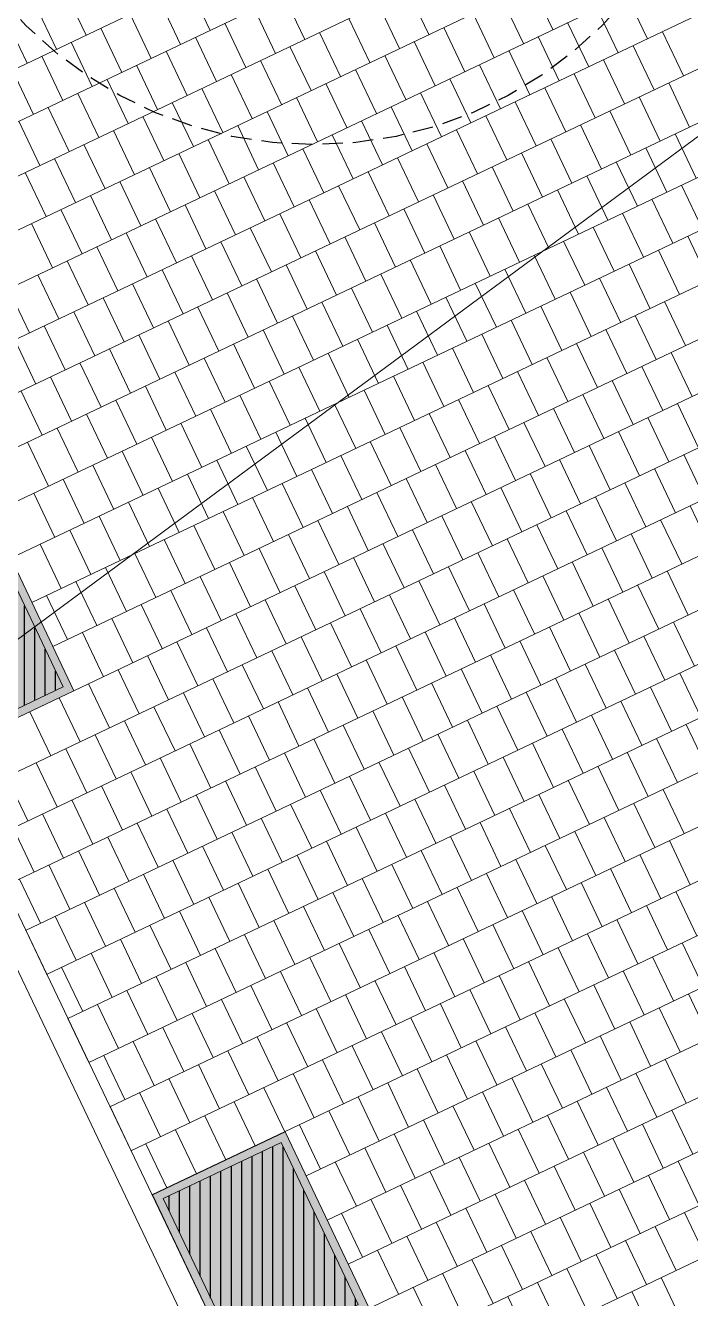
# Model space of a CAD drawing. Header units: metres. Extents: x 678805 to 1359287, y 2747329 to 5497370.
# Drawn here: x 679648.83 to 679656.99, y 2748560.27 to 2748575.89 of the extents above; entities that cross this region are included whole.
import ezdxf
from ezdxf.enums import TextEntityAlignment as Align

# ---------------------------------------------------------------- set-up
doc = ezdxf.new("R2010")
doc.units = ezdxf.units.M
doc.linetypes.add('XREF_MON_SFT_TREES$0$HIDDEN', pattern=[0.375, 0.25, -0.125])
for name, color, linetype in [('00_XREF_MON_HSC_PAVEMENT', 7, 'Continuous'), ('00_XREF_TWQ_SFT_TREES', 7, 'Continuous'), ('XREF_MON_HSC_PAVEMENT$0$03-TR-Tree Pit_Green', 74, 'Continuous'), ('XREF_MON_SFT_TREES$0$SL_TREE_CANOPY', 251, 'XREF_MON_SFT_TREES$0$HIDDEN'), ('XREF_MON_SFT_TREES$0$SL_TREE_TRUNK', 251, 'Continuous')]:
    doc.layers.add(name, color=color, linetype=linetype)
for name, color, linetype, true_color in [('02-L-Waterfeatures 01', 7, 'Continuous', 0x4da6ff), ('XREF_MON_HSC_PAVEMENT$0$03-TR-Tree Pit_White', 7, 'Continuous', 0xfcfcfc), ('XREF_MON_SFT_TREES$0$SL_TREE_ZIZIPHUS_SPINA', 7, 'Continuous', 0xc6d408)]:
    doc.layers.add(name, color=color, linetype=linetype, true_color=true_color)
for name, color, linetype, lineweight in [('XREF_MON_GENERAL_LAYOUT$0$02-L-Level Curves 0.25-0.75m', 33, 'Continuous', 5), ('XREF_MON_GENERAL_LAYOUT$0$02-L-Material Change', 251, 'Continuous', 5), ('XREF_MON_GENERAL_LAYOUT$0$04-BK-Tree Pit', 6, 'Continuous', 5), ('XREF_MON_HSC_PAVEMENT$0$04-BK-Tree Pit', 6, 'Continuous', 5)]:
    doc.layers.add(name, color=color, linetype=linetype, lineweight=lineweight)
doc.layers.add('XREF_MON_HSC_PAVEMENT$0$02-L-Joints-Paviment_07_Precast Concrete Blocks 60X40', color=7, linetype='Continuous', lineweight=5, true_color=0x999999)
doc.layers.add('XREF_MON_HSC_PAVEMENT$0$03-TR-Pavement_07_Precast Concrete Blocks 60X40', color=7, linetype='Continuous', lineweight=5, true_color=0x999999)
doc.layers.get('XREF_MON_SFT_TREES$0$SL_TREE_ZIZIPHUS_SPINA').off()
doc.styles.add('XREF_MON_GENERAL_LAYOUT$0$Standard', font='arial.ttf')

# ---------------------------------------------------------------- blocks, each defined once
blk = doc.blocks.new('XREF_MON_SFT_TREES$0$Ziziphus_spina_christi')
h = blk.add_hatch()
h.set_pattern_fill('ANSI31', color=256, scale=0.1)
edge = h.paths.add_edge_path()
edge.add_arc((0, 0), 5, 0, 360)
at = {"layer": 'XREF_MON_SFT_TREES$0$SL_TREE_TRUNK'}
h = blk.add_hatch(color=256, dxfattribs=at)
h.dxf.hatch_style = 1
edge = h.paths.add_edge_path()
edge.add_arc((0, 0), 0.25, 0, 360)
at = {"layer": 'XREF_MON_SFT_TREES$0$SL_TREE_CANOPY', "linetype": 'XREF_MON_SFT_TREES$0$HIDDEN'}
blk.add_circle((0, 0), 5, dxfattribs=at)
at = {"layer": 'XREF_MON_SFT_TREES$0$SL_TREE_TRUNK'}
blk.add_circle((0, 0), 0.25, dxfattribs=at)
blk = doc.blocks.new('XREF_MON_SFT_TREES')
at = {"layer": 'XREF_MON_SFT_TREES$0$SL_TREE_ZIZIPHUS_SPINA', "rotation": 25.44812939262281}
blk.add_blockref('XREF_MON_SFT_TREES$0$Ziziphus_spina_christi', (679652.375, 2748579.426), dxfattribs=at)
blk = doc.blocks.new('XREF_MON_HSC_PAVEMENT$0$ALCORQUE RECTANGULAR')
at = {"layer": 'XREF_MON_HSC_PAVEMENT$0$03-TR-Tree Pit_Green', "ltscale": 0.3}
h = blk.add_hatch(dxfattribs=at)
h.set_pattern_fill('ANSI31', color=256, scale=0.04, angle=-45)
h.set_pattern_definition([(360, (-2068898.16958, 3428624.0145), (3e-17, 0.127), [])])
h.paths.add_polyline_path([(679903.391, 2748647.421), (679902.702, 2748648.869), (679904.689, 2748649.814), (679905.377, 2748648.367)])
at = {"layer": 'XREF_MON_HSC_PAVEMENT$0$03-TR-Tree Pit_White'}
h = blk.add_hatch(color=256, dxfattribs=at)
h.dxf.hatch_style = 1
h.paths.add_polyline_path([(679903.344, 2748647.288), (679902.569, 2748648.916), (679904.736, 2748649.947), (679905.511, 2748648.319)])
blk = doc.blocks.new('XREF_MON_HSC_PAVEMENT')
at = {"layer": 'XREF_MON_HSC_PAVEMENT$0$02-L-Joints-Paviment_07_Precast Concrete Blocks 60X40'}
for points in [[(679651.099, 2748575.829), (679650.841, 2748576.37)], [(679655.307, 2748575.838), (679655.049, 2748576.38)], [(679649.578, 2748575.769), (679649.32, 2748576.311)], [(679650.738, 2748575.657), (679650.48, 2748576.199)], [(679652.262, 2748575.718), (679652.004, 2748576.259)], [(679653.783, 2748575.777), (679653.525, 2748576.319)], [(679654.946, 2748575.666), (679654.688, 2748576.208)], [(679656.467, 2748575.726), (679656.21, 2748576.267)], [(679649.216, 2748575.597), (679648.959, 2748576.139)], [(679650.376, 2748575.485), (679650.119, 2748576.027)], [(679651.901, 2748575.546), (679651.643, 2748576.088)], [(679653.422, 2748575.605), (679653.164, 2748576.147)], [(679654.585, 2748575.494), (679654.327, 2748576.036)], [(679656.106, 2748575.554), (679655.848, 2748576.095)], [(679648.855, 2748575.426), (679648.597, 2748575.967)], [(679651.539, 2748575.374), (679651.282, 2748575.916)], [(679653.061, 2748575.433), (679652.803, 2748575.975)], [(679654.224, 2748575.322), (679653.966, 2748575.864)], [(679655.745, 2748575.382), (679655.487, 2748575.924)], [(679650.015, 2748575.313), (679649.757, 2748575.855)], [(679651.178, 2748575.202), (679650.92, 2748575.744)], [(679652.699, 2748575.261), (679652.442, 2748575.803)], [(679655.384, 2748575.21), (679655.126, 2748575.752)], [(679656.908, 2748575.271), (679656.65, 2748575.813)], [(679649.654, 2748575.141), (679649.396, 2748575.683)], [(679650.817, 2748575.03), (679650.559, 2748575.572)], [(679652.338, 2748575.09), (679652.08, 2748575.631)], [(679653.863, 2748575.15), (679653.605, 2748575.692)], [(679655.023, 2748575.038), (679654.765, 2748575.58)], [(679656.547, 2748575.099), (679656.289, 2748575.641)], [(679649.293, 2748574.969), (679649.035, 2748575.511)], [(679650.456, 2748574.858), (679650.198, 2748575.4)], [(679651.977, 2748574.918), (679651.719, 2748575.46)], [(679653.501, 2748574.979), (679653.244, 2748575.52)], [(679654.661, 2748574.866), (679654.404, 2748575.408)], [(679656.186, 2748574.927), (679655.928, 2748575.469)], [(679648.932, 2748574.797), (679648.674, 2748575.339)], [(679651.616, 2748574.746), (679651.358, 2748575.288)], [(679653.14, 2748574.807), (679652.882, 2748575.348)], [(679654.3, 2748574.694), (679654.042, 2748575.236)], [(679655.824, 2748574.755), (679655.567, 2748575.297)], [(679650.095, 2748574.686), (679649.837, 2748575.228)], [(679651.255, 2748574.574), (679650.997, 2748575.116)], [(679652.779, 2748574.635), (679652.521, 2748575.177)], [(679655.463, 2748574.583), (679655.205, 2748575.125)], [(679656.984, 2748574.643), (679656.727, 2748575.184)], [(679649.733, 2748574.515), (679649.476, 2748575.056)], [(679650.894, 2748574.402), (679650.636, 2748574.944)], [(679652.418, 2748574.463), (679652.16, 2748575.005)], [(679653.939, 2748574.522), (679653.681, 2748575.064)], [(679655.102, 2748574.411), (679654.844, 2748574.953)], [(679656.623, 2748574.471), (679656.365, 2748575.013)], [(679649.372, 2748574.343), (679649.114, 2748574.884)], [(679650.532, 2748574.23), (679650.275, 2748574.772)], [(679652.057, 2748574.291), (679651.799, 2748574.833)], [(679653.578, 2748574.35), (679653.32, 2748574.892)], [(679654.741, 2748574.239), (679654.483, 2748574.781)], [(679656.262, 2748574.299), (679656.004, 2748574.841)], [(679649.011, 2748574.171), (679648.753, 2748574.713)], [(679651.695, 2748574.119), (679651.438, 2748574.661)], [(679653.217, 2748574.179), (679652.959, 2748574.72)], [(679654.38, 2748574.068), (679654.122, 2748574.609)], [(679655.901, 2748574.127), (679655.643, 2748574.669)], [(679650.171, 2748574.058), (679649.913, 2748574.6)], [(679651.334, 2748573.947), (679651.076, 2748574.489)], [(679652.855, 2748574.007), (679652.598, 2748574.549)], [(679655.54, 2748573.955), (679655.282, 2748574.497)], [(679657.064, 2748574.016), (679656.806, 2748574.558)], [(679649.81, 2748573.886), (679649.552, 2748574.428)], [(679650.973, 2748573.775), (679650.715, 2748574.317)], [(679652.494, 2748573.835), (679652.236, 2748574.377)], [(679654.018, 2748573.896), (679653.761, 2748574.438)], [(679655.178, 2748573.783), (679654.921, 2748574.325)], [(679656.703, 2748573.844), (679656.445, 2748574.386)], [(679649.449, 2748573.715), (679649.191, 2748574.256)], [(679650.612, 2748573.604), (679650.354, 2748574.145)], [(679652.133, 2748573.663), (679651.875, 2748574.205)], [(679653.657, 2748573.724), (679653.399, 2748574.266)], [(679654.817, 2748573.611), (679654.559, 2748574.153)], [(679656.342, 2748573.672), (679656.084, 2748574.214)], [(679649.088, 2748573.543), (679648.83, 2748574.084)], [(679651.772, 2748573.491), (679651.514, 2748574.033)], [(679653.296, 2748573.552), (679653.038, 2748574.094)], [(679654.456, 2748573.44), (679654.198, 2748573.981)], [(679655.98, 2748573.5), (679655.723, 2748574.042)], [(679650.251, 2748573.432), (679649.993, 2748573.973)], [(679651.411, 2748573.319), (679651.153, 2748573.861)], [(679652.935, 2748573.38), (679652.677, 2748573.922)], [(679655.619, 2748573.328), (679655.361, 2748573.87)], [(679657.14, 2748573.388), (679656.883, 2748573.93)], [(679649.889, 2748573.26), (679649.632, 2748573.802)], [(679651.049, 2748573.147), (679650.792, 2748573.689)], [(679652.574, 2748573.208), (679652.316, 2748573.75)], [(679654.095, 2748573.268), (679653.837, 2748573.809)], [(679655.258, 2748573.157), (679655, 2748573.698)], [(679656.779, 2748573.216), (679656.521, 2748573.758)], [(679649.528, 2748573.088), (679649.27, 2748573.63)], [(679650.688, 2748572.975), (679650.43, 2748573.517)], [(679652.213, 2748573.036), (679651.955, 2748573.578)], [(679653.734, 2748573.096), (679653.476, 2748573.638)], [(679654.897, 2748572.985), (679654.639, 2748573.527)], [(679656.418, 2748573.044), (679656.16, 2748573.586)], [(679649.167, 2748572.916), (679648.909, 2748573.458)], [(679651.851, 2748572.864), (679651.593, 2748573.406)], [(679653.373, 2748572.924), (679653.115, 2748573.466)], [(679656.057, 2748572.872), (679655.799, 2748573.414)], [(679650.327, 2748572.804), (679650.069, 2748573.345)], [(679651.49, 2748572.693), (679651.232, 2748573.234)], [(679653.011, 2748572.752), (679652.754, 2748573.294)], [(679654.536, 2748572.813), (679654.278, 2748573.355)], [(679655.696, 2748572.7), (679655.438, 2748573.242)], [(679657.22, 2748572.761), (679656.962, 2748573.303)], [(679649.966, 2748572.632), (679649.708, 2748573.174)], [(679651.129, 2748572.521), (679650.871, 2748573.062)], [(679652.65, 2748572.58), (679652.392, 2748573.122)], [(679654.174, 2748572.641), (679653.917, 2748573.183)], [(679655.334, 2748572.529), (679655.077, 2748573.07)], [(679656.859, 2748572.589), (679656.601, 2748573.131)], [(679649.605, 2748572.46), (679649.347, 2748573.002)], [(679650.768, 2748572.349), (679650.51, 2748572.891)], [(679652.289, 2748572.408), (679652.031, 2748572.95)], [(679653.813, 2748572.469), (679653.555, 2748573.011)], [(679654.973, 2748572.357), (679654.715, 2748572.898)], [(679656.497, 2748572.418), (679656.24, 2748572.959)], [(679649.244, 2748572.288), (679648.986, 2748572.83)], [(679651.928, 2748572.236), (679651.67, 2748572.778)], [(679653.452, 2748572.297), (679653.194, 2748572.839)], [(679656.136, 2748572.246), (679655.878, 2748572.787)], [(679648.882, 2748572.116), (679648.625, 2748572.658)], [(679650.407, 2748572.177), (679650.149, 2748572.719)], [(679651.567, 2748572.064), (679651.309, 2748572.606)], [(679653.091, 2748572.125), (679652.833, 2748572.667)], [(679654.612, 2748572.185), (679654.354, 2748572.727)], [(679655.775, 2748572.074), (679655.517, 2748572.616)], [(679650.045, 2748572.005), (679649.788, 2748572.547)], [(679651.205, 2748571.893), (679650.948, 2748572.434)], [(679652.73, 2748571.953), (679652.472, 2748572.495)], [(679654.251, 2748572.013), (679653.993, 2748572.555)], [(679655.414, 2748571.902), (679655.156, 2748572.444)], [(679656.935, 2748571.961), (679656.677, 2748572.503)], [(679649.684, 2748571.833), (679649.426, 2748572.375)], [(679650.844, 2748571.721), (679650.586, 2748572.263)], [(679652.368, 2748571.782), (679652.111, 2748572.323)], [(679653.89, 2748571.841), (679653.632, 2748572.383)], [(679655.053, 2748571.73), (679654.795, 2748572.272)], [(679656.574, 2748571.789), (679656.316, 2748572.331)], [(679649.323, 2748571.661), (679649.065, 2748572.203)], [(679652.007, 2748571.61), (679651.749, 2748572.152)], [(679653.528, 2748571.669), (679653.271, 2748572.211)], [(679656.213, 2748571.618), (679655.955, 2748572.159)], [(679648.962, 2748571.489), (679648.704, 2748572.031)], [(679650.483, 2748571.549), (679650.225, 2748572.091)], [(679651.646, 2748571.438), (679651.388, 2748571.98)], [(679653.167, 2748571.497), (679652.909, 2748572.039)], [(679654.692, 2748571.558), (679654.434, 2748572.1)], [(679655.852, 2748571.446), (679655.594, 2748571.987)], [(679650.122, 2748571.377), (679649.864, 2748571.919)], [(679651.285, 2748571.266), (679651.027, 2748571.808)], [(679652.806, 2748571.325), (679652.548, 2748571.867)], [(679654.33, 2748571.386), (679654.073, 2748571.928)], [(679655.49, 2748571.274), (679655.233, 2748571.816)], [(679657.015, 2748571.335), (679656.757, 2748571.876)], [(679649.761, 2748571.205), (679649.503, 2748571.747)], [(679652.445, 2748571.154), (679652.187, 2748571.695)], [(679653.969, 2748571.214), (679653.711, 2748571.756)], [(679655.129, 2748571.102), (679654.871, 2748571.644)], [(679656.653, 2748571.163), (679656.396, 2748571.705)], [(679649.399, 2748571.033), (679649.142, 2748571.575)], [(679650.924, 2748571.094), (679650.666, 2748571.636)], [(679652.084, 2748570.982), (679651.826, 2748571.523)], [(679653.608, 2748571.042), (679653.35, 2748571.584)], [(679656.292, 2748570.991), (679656.034, 2748571.533)], [(679649.038, 2748570.861), (679648.78, 2748571.403)], [(679650.562, 2748570.922), (679650.305, 2748571.464)], [(679651.723, 2748570.81), (679651.465, 2748571.352)], [(679653.247, 2748570.871), (679652.989, 2748571.412)], [(679654.768, 2748570.93), (679654.51, 2748571.472)], [(679655.931, 2748570.819), (679655.673, 2748571.361)], [(679650.201, 2748570.75), (679649.943, 2748571.292)], [(679651.361, 2748570.638), (679651.104, 2748571.18)], [(679652.886, 2748570.699), (679652.628, 2748571.241)], [(679654.407, 2748570.758), (679654.149, 2748571.3)], [(679655.57, 2748570.647), (679655.312, 2748571.189)], [(679657.091, 2748570.707), (679656.833, 2748571.248)], [(679649.84, 2748570.578), (679649.582, 2748571.12)], [(679652.524, 2748570.527), (679652.267, 2748571.069)], [(679654.046, 2748570.586), (679653.788, 2748571.128)], [(679655.209, 2748570.475), (679654.951, 2748571.017)], [(679656.73, 2748570.535), (679656.472, 2748571.076)], [(679649.479, 2748570.407), (679649.221, 2748570.948)], [(679651, 2748570.466), (679650.742, 2748571.008)], [(679652.163, 2748570.355), (679651.905, 2748570.897)], [(679653.684, 2748570.414), (679653.427, 2748570.956)], [(679656.369, 2748570.363), (679656.111, 2748570.905)], [(679649.118, 2748570.235), (679648.86, 2748570.776)], [(679650.639, 2748570.294), (679650.381, 2748570.836)], [(679651.802, 2748570.183), (679651.544, 2748570.725)], [(679653.323, 2748570.243), (679653.065, 2748570.784)], [(679654.847, 2748570.303), (679654.59, 2748570.845)], [(679656.007, 2748570.191), (679655.75, 2748570.733)], [(679650.278, 2748570.122), (679650.02, 2748570.664)], [(679651.441, 2748570.011), (679651.183, 2748570.553)], [(679652.962, 2748570.071), (679652.704, 2748570.612)], [(679654.486, 2748570.132), (679654.228, 2748570.673)], [(679655.646, 2748570.019), (679655.388, 2748570.561)], [(679657.171, 2748570.08), (679656.913, 2748570.622)], [(679649.917, 2748569.95), (679649.659, 2748570.492)], [(679652.601, 2748569.899), (679652.343, 2748570.441)], [(679654.125, 2748569.96), (679653.867, 2748570.501)], [(679655.285, 2748569.847), (679655.027, 2748570.389)], [(679656.809, 2748569.908), (679656.552, 2748570.45)], [(679649.555, 2748569.778), (679649.298, 2748570.32)], [(679651.08, 2748569.839), (679650.822, 2748570.381)], [(679652.24, 2748569.727), (679651.982, 2748570.269)], [(679653.764, 2748569.788), (679653.506, 2748570.33)], [(679656.448, 2748569.736), (679656.19, 2748570.278)], [(679649.194, 2748569.607), (679648.936, 2748570.148)], [(679650.718, 2748569.667), (679650.461, 2748570.209)], [(679651.878, 2748569.555), (679651.621, 2748570.097)], [(679653.403, 2748569.616), (679653.145, 2748570.158)], [(679654.924, 2748569.675), (679654.666, 2748570.217)], [(679656.087, 2748569.564), (679655.829, 2748570.106)], [(679650.357, 2748569.496), (679650.099, 2748570.037)], [(679651.517, 2748569.383), (679651.259, 2748569.925)], [(679653.041, 2748569.444), (679652.784, 2748569.986)], [(679654.563, 2748569.503), (679654.305, 2748570.045)], [(679655.726, 2748569.392), (679655.468, 2748569.934)], [(679657.247, 2748569.452), (679656.989, 2748569.994)], [(679649.996, 2748569.324), (679649.738, 2748569.866)], [(679652.68, 2748569.272), (679652.422, 2748569.814)], [(679654.202, 2748569.332), (679653.944, 2748569.873)], [(679655.365, 2748569.221), (679655.107, 2748569.762)], [(679656.886, 2748569.28), (679656.628, 2748569.822)], [(679649.635, 2748569.152), (679649.377, 2748569.694)], [(679651.156, 2748569.211), (679650.898, 2748569.753)], [(679652.319, 2748569.1), (679652.061, 2748569.642)], [(679653.84, 2748569.16), (679653.583, 2748569.701)], [(679656.525, 2748569.108), (679656.267, 2748569.65)], [(679649.274, 2748568.98), (679649.016, 2748569.522)], [(679650.795, 2748569.039), (679650.537, 2748569.581)], [(679651.958, 2748568.928), (679651.7, 2748569.47)], [(679653.479, 2748568.988), (679653.221, 2748569.53)], [(679655.003, 2748569.049), (679654.746, 2748569.59)], [(679656.163, 2748568.936), (679655.906, 2748569.478)], [(679650.434, 2748568.868), (679650.176, 2748569.409)], [(679651.597, 2748568.756), (679651.339, 2748569.298)], [(679653.118, 2748568.816), (679652.86, 2748569.358)], [(679654.642, 2748568.877), (679654.384, 2748569.419)], [(679655.802, 2748568.764), (679655.544, 2748569.306)], [(679650.073, 2748568.696), (679649.815, 2748569.237)], [(679652.757, 2748568.644), (679652.499, 2748569.186)], [(679654.281, 2748568.705), (679654.023, 2748569.247)], [(679656.965, 2748568.653), (679656.707, 2748569.195)], [(679649.711, 2748568.524), (679649.454, 2748569.066)], [(679651.236, 2748568.585), (679650.978, 2748569.126)], [(679652.396, 2748568.472), (679652.138, 2748569.014)], [(679653.92, 2748568.533), (679653.662, 2748569.075)], [(679655.441, 2748568.592), (679655.183, 2748569.134)], [(679656.604, 2748568.481), (679656.346, 2748569.023)], [(679649.35, 2748568.352), (679649.092, 2748568.894)], [(679650.874, 2748568.413), (679650.617, 2748568.955)], [(679652.034, 2748568.3), (679651.777, 2748568.842)], [(679653.559, 2748568.361), (679653.301, 2748568.903)], [(679655.08, 2748568.421), (679654.822, 2748568.962)], [(679656.243, 2748568.31), (679655.985, 2748568.851)], [(679650.513, 2748568.241), (679650.255, 2748568.783)], [(679651.673, 2748568.128), (679651.415, 2748568.67)], [(679653.197, 2748568.189), (679652.94, 2748568.731)], [(679654.719, 2748568.249), (679654.461, 2748568.79)], [(679655.882, 2748568.138), (679655.624, 2748568.679)], [(679650.152, 2748568.069), (679649.894, 2748568.611)], [(679652.836, 2748568.017), (679652.578, 2748568.559)], [(679654.357, 2748568.077), (679654.1, 2748568.619)], [(679657.042, 2748568.025), (679656.784, 2748568.567)], [(679649.791, 2748567.897), (679649.533, 2748568.439)], [(679651.312, 2748567.957), (679651.054, 2748568.498)], [(679652.475, 2748567.846), (679652.217, 2748568.387)], [(679653.996, 2748567.905), (679653.738, 2748568.447)], [(679655.521, 2748567.966), (679655.263, 2748568.508)], [(679656.681, 2748567.853), (679656.423, 2748568.395)], [(679650.951, 2748567.785), (679650.693, 2748568.326)], [(679652.114, 2748567.674), (679651.856, 2748568.215)], [(679653.635, 2748567.733), (679653.377, 2748568.275)], [(679655.159, 2748567.794), (679654.901, 2748568.336)], [(679656.319, 2748567.681), (679656.062, 2748568.223)], [(679650.59, 2748567.613), (679650.332, 2748568.155)], [(679651.753, 2748567.502), (679651.495, 2748568.044)], [(679653.274, 2748567.561), (679653.016, 2748568.103)], [(679654.798, 2748567.622), (679654.54, 2748568.164)], [(679655.958, 2748567.51), (679655.7, 2748568.051)], [(679650.228, 2748567.441), (679649.971, 2748567.983)], [(679652.913, 2748567.389), (679652.655, 2748567.931)], [(679654.437, 2748567.45), (679654.179, 2748567.992)], [(679657.121, 2748567.399), (679656.863, 2748567.94)], [(679649.867, 2748567.269), (679649.609, 2748567.811)], [(679651.391, 2748567.33), (679651.134, 2748567.872)], [(679652.552, 2748567.217), (679652.294, 2748567.759)], [(679654.076, 2748567.278), (679653.818, 2748567.82)], [(679655.597, 2748567.338), (679655.339, 2748567.879)], [(679656.76, 2748567.227), (679656.502, 2748567.768)], [(679649.506, 2748567.097), (679649.248, 2748567.639)], [(679651.03, 2748567.158), (679650.772, 2748567.7)], [(679652.19, 2748567.046), (679651.933, 2748567.587)], [(679653.715, 2748567.106), (679653.457, 2748567.648)], [(679655.236, 2748567.166), (679654.978, 2748567.708)], [(679656.399, 2748567.055), (679656.141, 2748567.597)], [(679649.145, 2748566.925), (679648.887, 2748567.467)], [(679650.669, 2748566.986), (679650.411, 2748567.528)], [(679653.353, 2748566.935), (679653.096, 2748567.476)], [(679654.875, 2748566.994), (679654.617, 2748567.536)], [(679656.038, 2748566.883), (679655.78, 2748567.425)], [(679650.308, 2748566.814), (679650.05, 2748567.356)], [(679651.829, 2748566.874), (679651.571, 2748567.415)], [(679652.992, 2748566.763), (679652.734, 2748567.304)], [(679654.513, 2748566.822), (679654.256, 2748567.364)], [(679657.198, 2748566.77), (679656.94, 2748567.312)], [(679649.947, 2748566.642), (679649.689, 2748567.184)], [(679651.468, 2748566.702), (679651.21, 2748567.244)], [(679652.631, 2748566.591), (679652.373, 2748567.133)], [(679654.152, 2748566.65), (679653.894, 2748567.192)], [(679655.676, 2748566.711), (679655.419, 2748567.253)], [(679656.836, 2748566.599), (679656.579, 2748567.14)], [(679649.586, 2748566.47), (679649.328, 2748567.012)], [(679651.107, 2748566.53), (679650.849, 2748567.072)], [(679652.27, 2748566.419), (679652.012, 2748566.961)], [(679653.791, 2748566.478), (679653.533, 2748567.02)], [(679655.315, 2748566.539), (679655.057, 2748567.081)], [(679656.475, 2748566.427), (679656.217, 2748566.969)], [(679649.224, 2748566.299), (679648.967, 2748566.84)], [(679650.746, 2748566.358), (679650.488, 2748566.9)], [(679653.43, 2748566.306), (679653.172, 2748566.848)], [(679654.954, 2748566.367), (679654.696, 2748566.909)], [(679656.114, 2748566.255), (679655.856, 2748566.797)], [(679648.863, 2748566.127), (679648.605, 2748566.669)], [(679650.384, 2748566.186), (679650.127, 2748566.728)], [(679651.909, 2748566.247), (679651.651, 2748566.789)], [(679653.069, 2748566.135), (679652.811, 2748566.676)], [(679654.593, 2748566.195), (679654.335, 2748566.737)], [(679650.023, 2748566.014), (679649.765, 2748566.556)], [(679651.547, 2748566.075), (679651.29, 2748566.617)], [(679652.707, 2748565.963), (679652.45, 2748566.504)], [(679654.232, 2748566.024), (679653.974, 2748566.565)], [(679655.753, 2748566.083), (679655.495, 2748566.625)], [(679656.916, 2748565.972), (679656.658, 2748566.514)], [(679649.662, 2748565.842), (679649.404, 2748566.384)], [(679651.186, 2748565.903), (679650.928, 2748566.445)], [(679652.346, 2748565.791), (679652.088, 2748566.333)], [(679653.87, 2748565.852), (679653.613, 2748566.393)], [(679655.392, 2748565.911), (679655.134, 2748566.453)], [(679656.555, 2748565.8), (679656.297, 2748566.342)], [(679649.301, 2748565.671), (679649.043, 2748566.212)], [(679650.825, 2748565.731), (679650.567, 2748566.273)], [(679653.509, 2748565.68), (679653.251, 2748566.222)], [(679655.031, 2748565.739), (679654.773, 2748566.281)], [(679656.194, 2748565.628), (679655.936, 2748566.17)], [(679648.94, 2748565.499), (679648.682, 2748566.04)], [(679650.464, 2748565.56), (679650.206, 2748566.101)], [(679651.985, 2748565.619), (679651.727, 2748566.161)], [(679653.148, 2748565.508), (679652.89, 2748566.05)], [(679654.669, 2748565.567), (679654.412, 2748566.109)], [(679650.103, 2748565.388), (679649.845, 2748565.929)], [(679651.624, 2748565.447), (679651.366, 2748565.989)], [(679652.787, 2748565.336), (679652.529, 2748565.878)], [(679654.308, 2748565.395), (679654.05, 2748565.937)], [(679655.832, 2748565.456), (679655.575, 2748565.998)], [(679656.992, 2748565.344), (679656.735, 2748565.886)], [(679649.741, 2748565.216), (679649.484, 2748565.758)], [(679651.263, 2748565.275), (679651.005, 2748565.817)], [(679652.426, 2748565.164), (679652.168, 2748565.706)], [(679653.947, 2748565.224), (679653.689, 2748565.765)], [(679655.471, 2748565.284), (679655.213, 2748565.826)], [(679656.631, 2748565.172), (679656.373, 2748565.714)], [(679649.38, 2748565.044), (679649.122, 2748565.586)], [(679650.901, 2748565.103), (679650.644, 2748565.645)], [(679653.586, 2748565.052), (679653.328, 2748565.593)], [(679655.11, 2748565.113), (679654.852, 2748565.654)], [(679649.019, 2748564.872), (679648.761, 2748565.414)], [(679650.54, 2748564.931), (679650.282, 2748565.473)], [(679652.065, 2748564.992), (679651.807, 2748565.534)], [(679653.225, 2748564.88), (679652.967, 2748565.422)], [(679654.749, 2748564.941), (679654.491, 2748565.482)], [(679656.27, 2748565), (679656.012, 2748565.542)], [(679650.179, 2748564.76), (679649.921, 2748565.301)], [(679651.703, 2748564.82), (679651.446, 2748565.362)], [(679652.863, 2748564.708), (679652.606, 2748565.25)], [(679654.388, 2748564.769), (679654.13, 2748565.311)], [(679655.909, 2748564.828), (679655.651, 2748565.37)], [(679657.072, 2748564.717), (679656.814, 2748565.259)], [(679649.818, 2748564.588), (679649.56, 2748565.129)], [(679651.342, 2748564.649), (679651.084, 2748565.19)], [(679652.502, 2748564.536), (679652.244, 2748565.078)], [(679654.026, 2748564.597), (679653.769, 2748565.139)], [(679655.548, 2748564.656), (679655.29, 2748565.198)], [(679656.711, 2748564.545), (679656.453, 2748565.087)], [(679649.457, 2748564.416), (679649.199, 2748564.958)], [(679650.981, 2748564.477), (679650.723, 2748565.018)], [(679653.665, 2748564.425), (679653.407, 2748564.967)], [(679655.186, 2748564.484), (679654.929, 2748565.026)], [(679649.096, 2748564.244), (679648.838, 2748564.786)], [(679650.62, 2748564.305), (679650.362, 2748564.847)], [(679652.141, 2748564.364), (679651.883, 2748564.906)], [(679653.304, 2748564.253), (679653.046, 2748564.795)], [(679654.825, 2748564.313), (679654.567, 2748564.854)], [(679656.349, 2748564.373), (679656.092, 2748564.915)], [(679650.259, 2748564.133), (679650.001, 2748564.675)], [(679651.78, 2748564.192), (679651.522, 2748564.734)], [(679652.943, 2748564.081), (679652.685, 2748564.623)], [(679654.464, 2748564.141), (679654.206, 2748564.683)], [(679655.988, 2748564.202), (679655.73, 2748564.743)], [(679657.148, 2748564.089), (679656.891, 2748564.631)], [(679649.897, 2748563.961), (679649.64, 2748564.503)], [(679651.419, 2748564.02), (679651.161, 2748564.562)], [(679652.582, 2748563.909), (679652.324, 2748564.451)], [(679654.103, 2748563.969), (679653.845, 2748564.511)], [(679655.627, 2748564.03), (679655.369, 2748564.571)], [(679656.787, 2748563.917), (679656.529, 2748564.459)], [(679649.536, 2748563.789), (679649.278, 2748564.331)], [(679651.057, 2748563.849), (679650.8, 2748564.39)], [(679653.742, 2748563.797), (679653.484, 2748564.339)], [(679655.266, 2748563.858), (679655.008, 2748564.4)], [(679650.696, 2748563.677), (679650.438, 2748564.218)], [(679652.22, 2748563.738), (679651.963, 2748564.279)], [(679653.381, 2748563.625), (679653.123, 2748564.167)], [(679654.905, 2748563.686), (679654.647, 2748564.228)], [(679656.426, 2748563.745), (679656.168, 2748564.287)], [(679650.335, 2748563.505), (679650.077, 2748564.047)], [(679651.859, 2748563.566), (679651.601, 2748564.107)], [(679653.019, 2748563.453), (679652.762, 2748563.995)], [(679654.544, 2748563.514), (679654.286, 2748564.056)], [(679656.065, 2748563.573), (679655.807, 2748564.115)], [(679657.228, 2748563.462), (679656.97, 2748564.004)], [(679649.974, 2748563.333), (679649.716, 2748563.875)], [(679651.498, 2748563.394), (679651.24, 2748563.936)], [(679654.182, 2748563.342), (679653.925, 2748563.884)], [(679655.704, 2748563.402), (679655.446, 2748563.943)], [(679656.867, 2748563.291), (679656.609, 2748563.832)], [(679649.613, 2748563.161), (679649.355, 2748563.703)], [(679651.137, 2748563.222), (679650.879, 2748563.764)], [(679652.658, 2748563.281), (679652.4, 2748563.823)], [(679653.821, 2748563.17), (679653.563, 2748563.712)], [(679655.342, 2748563.23), (679655.085, 2748563.772)], [(679650.776, 2748563.05), (679650.518, 2748563.592)], [(679652.297, 2748563.109), (679652.039, 2748563.651)], [(679653.46, 2748562.998), (679653.202, 2748563.54)], [(679654.981, 2748563.058), (679654.723, 2748563.6)], [(679656.505, 2748563.119), (679656.248, 2748563.661)], [(679650.415, 2748562.878), (679650.157, 2748563.42)], [(679651.936, 2748562.938), (679651.678, 2748563.479)], [(679653.099, 2748562.827), (679652.841, 2748563.368)], [(679654.62, 2748562.886), (679654.362, 2748563.428)], [(679656.144, 2748562.947), (679655.886, 2748563.489)], [(679650.053, 2748562.706), (679649.796, 2748563.248)], [(679651.575, 2748562.766), (679651.317, 2748563.307)], [(679654.259, 2748562.714), (679654.001, 2748563.256)], [(679655.783, 2748562.775), (679655.525, 2748563.317)], [(679656.943, 2748562.663), (679656.685, 2748563.204)], [(679651.213, 2748562.594), (679650.956, 2748563.136)], [(679652.738, 2748562.655), (679652.48, 2748563.196)], [(679653.898, 2748562.542), (679653.64, 2748563.084)], [(679655.422, 2748562.603), (679655.164, 2748563.145)], [(679650.852, 2748562.422), (679650.594, 2748562.964)], [(679652.376, 2748562.483), (679652.119, 2748563.025)], [(679653.536, 2748562.37), (679653.279, 2748562.912)], [(679655.061, 2748562.431), (679654.803, 2748562.973)], [(679656.582, 2748562.491), (679656.324, 2748563.032)], [(679650.491, 2748562.25), (679650.233, 2748562.792)], [(679652.015, 2748562.311), (679651.757, 2748562.853)], [(679653.175, 2748562.198), (679652.917, 2748562.74)], [(679654.699, 2748562.259), (679654.442, 2748562.801)], [(679656.221, 2748562.319), (679655.963, 2748562.861)], [(679650.13, 2748562.078), (679649.872, 2748562.62)], [(679651.654, 2748562.139), (679651.396, 2748562.681)], [(679654.338, 2748562.087), (679654.08, 2748562.629)], [(679655.86, 2748562.147), (679655.602, 2748562.689)], [(679657.023, 2748562.036), (679656.765, 2748562.578)], [(679651.293, 2748561.967), (679651.035, 2748562.509)], [(679652.814, 2748562.027), (679652.556, 2748562.568)], [(679653.977, 2748561.916), (679653.719, 2748562.457)], [(679655.498, 2748561.975), (679655.241, 2748562.517)], [(679650.932, 2748561.795), (679650.674, 2748562.337)], [(679652.453, 2748561.855), (679652.195, 2748562.397)], [(679653.616, 2748561.744), (679653.358, 2748562.285)], [(679655.137, 2748561.803), (679654.879, 2748562.345)], [(679656.661, 2748561.864), (679656.404, 2748562.406)], [(679650.57, 2748561.623), (679650.313, 2748562.165)], [(679653.255, 2748561.572), (679652.997, 2748562.114)], [(679654.776, 2748561.631), (679654.518, 2748562.173)], [(679656.3, 2748561.692), (679656.042, 2748562.234)], [(679654.415, 2748561.459), (679654.157, 2748562.001)], [(679655.939, 2748561.52), (679655.681, 2748562.062)], [(679652.894, 2748561.4), (679652.636, 2748561.942)], [(679654.054, 2748561.287), (679653.796, 2748561.829)], [(679655.578, 2748561.348), (679655.32, 2748561.89)], [(679657.099, 2748561.408), (679656.841, 2748561.95)], [(679653.692, 2748561.116), (679653.435, 2748561.657)], [(679655.217, 2748561.176), (679654.959, 2748561.718)], [(679656.738, 2748561.236), (679656.48, 2748561.778)], [(679653.331, 2748560.944), (679653.073, 2748561.486)], [(679654.855, 2748561.005), (679654.598, 2748561.546)], [(679656.377, 2748561.064), (679656.119, 2748561.606)], [(679654.494, 2748560.833), (679654.236, 2748561.375)], [(679656.015, 2748560.892), (679655.758, 2748561.434)], [(679652.97, 2748560.772), (679652.712, 2748561.314)], [(679654.133, 2748560.661), (679653.875, 2748561.203)], [(679655.654, 2748560.72), (679655.396, 2748561.262)], [(679657.178, 2748560.781), (679656.921, 2748561.323)], [(679653.772, 2748560.489), (679653.514, 2748561.031)], [(679655.293, 2748560.548), (679655.035, 2748561.09)], [(679656.817, 2748560.609), (679656.559, 2748561.151)], [(679653.411, 2748560.317), (679653.153, 2748560.859)], [(679654.932, 2748560.377), (679654.674, 2748560.918)], [(679656.456, 2748560.437), (679656.198, 2748560.979)], [(679654.571, 2748560.205), (679654.313, 2748560.746)], [(679656.095, 2748560.265), (679655.837, 2748560.807)], [(679654.209, 2748560.033), (679653.952, 2748560.575)], [(679655.734, 2748560.094), (679655.476, 2748560.635)], [(679653.848, 2748559.861), (679653.59, 2748560.403)], [(679655.373, 2748559.922), (679655.115, 2748560.464)], [(679656.894, 2748559.981), (679656.636, 2748560.523)], [(679655.011, 2748559.75), (679654.754, 2748560.292)], [(679656.533, 2748559.809), (679656.275, 2748560.351)]]:
    blk.add_lwpolyline(points, dxfattribs=at)
at = {"layer": 'XREF_MON_HSC_PAVEMENT$0$03-TR-Pavement_07_Precast Concrete Blocks 60X40'}
for p, q in [((679644.698, 2748573.447), (679663.691, 2748582.486)), ((679644.957, 2748572.906), (679664.011, 2748581.973)), ((679645.215, 2748572.365), (679664.33, 2748581.46)), ((679645.474, 2748571.823), (679664.649, 2748580.948)), ((679645.732, 2748571.282), (679664.968, 2748580.435)), ((679645.991, 2748570.74), (679665.288, 2748579.923)), ((679646.25, 2748570.199), (679665.607, 2748579.41)), ((679646.508, 2748569.657), (679665.926, 2748578.898)), ((679646.767, 2748569.116), (679666.245, 2748578.385)), ((679648.655, 2748569.35), (679666.564, 2748577.872)), ((679647.801, 2748566.95), (679667.522, 2748576.335)), ((679648.059, 2748566.409), (679667.841, 2748575.822)), ((679648.913, 2748568.808), (679662.999, 2748575.511)), ((679648.318, 2748565.867), (679668.16, 2748575.31)), ((679649.171, 2748568.267), (679663.257, 2748574.97)), ((679648.577, 2748565.326), (679668.48, 2748574.797)), ((679648.835, 2748564.784), (679668.799, 2748574.284)), ((679649.094, 2748564.243), (679669.118, 2748573.772)), ((679649.352, 2748563.702), (679669.437, 2748573.259)), ((679649.611, 2748563.16), (679669.756, 2748572.747)), ((679649.869, 2748562.619), (679670.076, 2748572.234)), ((679650.128, 2748562.077), (679670.395, 2748571.722)), ((679650.386, 2748561.536), (679670.714, 2748571.209)), ((679652.277, 2748561.771), (679671.033, 2748570.696)), ((679652.535, 2748561.229), (679671.353, 2748570.184)), ((679652.793, 2748560.688), (679671.672, 2748569.671)), ((679651.421, 2748559.37), (679671.991, 2748569.159)), ((679651.679, 2748558.829), (679672.31, 2748568.646)), ((679651.938, 2748558.287), (679672.629, 2748568.134))]:
    blk.add_line(p, q, dxfattribs=at)
at = {"layer": 'XREF_MON_HSC_PAVEMENT$0$04-BK-Tree Pit', "rotation": 90}
for p in [(3428296.717, 2068664.381), (3428300.339, 2068656.802)]:
    blk.add_blockref('XREF_MON_HSC_PAVEMENT$0$ALCORQUE RECTANGULAR', p, dxfattribs=at)
blk = doc.blocks.new('XREF_MON_GENERAL_LAYOUT$0$ALCORQUE RECTANGULAR')
blk.add_lwpolyline([(679903.391, 2748647.421), (679902.702, 2748648.868), (679904.689, 2748649.814), (679905.378, 2748648.366)], close=True)
at = {"layer": 'XREF_MON_GENERAL_LAYOUT$0$02-L-Material Change'}
blk.add_lwpolyline([(679903.344, 2748647.288), (679902.569, 2748648.916), (679904.736, 2748649.947), (679905.511, 2748648.319)], close=True, dxfattribs=at)
blk = doc.blocks.new('XREF_MON_GENERAL_LAYOUT')
at = {"layer": 'XREF_MON_GENERAL_LAYOUT$0$02-L-Level Curves 0.25-0.75m', "ltscale": 0.3}
blk.add_lwpolyline([(679676.859, 2748590.215), (679674.029, 2748587.055), (679647.304, 2748567.298)], dxfattribs=at)
at = {"layer": 'XREF_MON_GENERAL_LAYOUT$0$02-L-Material Change'}
blk.add_line((679667.595, 2748524.804), (679599.165, 2748668.107), dxfattribs=at)
at = {"layer": 'XREF_MON_GENERAL_LAYOUT$0$02-L-Material Change', "ltscale": 0.3}
blk.add_line((679667.86, 2748524.952), (679599.52, 2748668.055), dxfattribs=at)
at = {"layer": 'XREF_MON_GENERAL_LAYOUT$0$04-BK-Tree Pit', "rotation": 90}
for p in [(3428296.717, 2068664.381), (3428300.339, 2068656.802)]:
    blk.add_blockref('XREF_MON_GENERAL_LAYOUT$0$ALCORQUE RECTANGULAR', p, dxfattribs=at)
at = {"style": 'XREF_MON_GENERAL_LAYOUT$0$Standard'}
for tag, rotation, p in [('604,00', 330.2643, (679905.77, 2748776.558)), ('603,00', 330.2643, (679901.861, 2748753.477)), ('600,00', 133.826, (679944.597, 2748745.153)), ('602,00', 330.2643, (679883.319, 2748738.727)), ('601,00', 117.8906, (679920.972, 2748732.87)), ('601,00', 330.2643, (679864.777, 2748723.976)), ('600,00', 40.8833, (679777.405, 2748705.444, 1.17)), ('602,00', 330.2643, (679941.275, 2748705.483)), ('601,00', 40.8833, (679701.798, 2748703.889, 1.17)), ('598,00', 62.091, (679810.267, 2748702.619)), ('600,00', 330.2643, (679877.781, 2748691.131)), ('600,00', 19.5511, (679920.444, 2748685.496)), ('601,00', 330.2643, (679934.813, 2748683.804)), ('599,00', 330.2643, (679854.567, 2748679.061)), ('600,00', 88.3928, (679743.913, 2748675.572)), ('599,00', 20.6086, (679924.26, 2748675.216)), ('601,00', 88.3928, (679728.035, 2748671.318, -2)), ('602,00', 88.3928, (679711.826, 2748665.966, -1)), ('603,00', 88.3928, (679695.615, 2748660.611)), ('599,00', 40.8833, (679788.807, 2748655.829, 1.17)), ('601,00', 40.8833, (679627.612, 2748644.603, 1.17)), ('603,00', 41.7058, (679702.499, 2748628.484, 1.17)), ('600,00', 40.8833, (679645.925, 2748597.926, 1.17)), ('599,00', 34.2277, (679673.574, 2748555.136, 5.34))]:
    blk.add_attdef(tag, text='', height=1, rotation=rotation, dxfattribs=at).set_placement(p, align=Align.MIDDLE)
at = {"ltscale": 0.3, "style": 'XREF_MON_GENERAL_LAYOUT$0$Standard'}
for tag, rotation, p in [('603,50', 330.2643, (679911.501, 2748760.57)), ('602,50', 330.2643, (679892.865, 2748745.846)), ('600,50', 133.826, (679933.048, 2748738.729)), ('601,50', 330.2643, (679873.581, 2748731.671)), ('601,50', 101.2857, (679909.522, 2748726.945)), ('602,50', 330.2643, (679948.625, 2748713.86)), ('600,50', 39.606, (679743.243, 2748706.971)), ('600,50', 330.2643, (679880.266, 2748702.726)), ('600,50', 17.3537, (679917.615, 2748690.554)), ('599,50', 330.2643, (679867.197, 2748684.716)), ('599,50', 18.8944, (679921.71, 2748680.578)), ('599,50', 39.606, (679778.991, 2748677.241)), ('600,50', 88.3928, (679735.925, 2748673.586)), ('601,50', 88.3928, (679719.906, 2748668.581)), ('602,50', 88.3928, (679703.474, 2748663.452)), ('598,50', 330.2643, (679861.765, 2748662.397)), ('601,50', 39.606, (679610.513, 2748662.061)), ('600,00', 41.7058, (679752.308, 2748637.685)), ('601,00', 41.7058, (679736.044, 2748634.538)), ('599,00', 35.0835, (679763.043, 2748634.415, 1.17)), ('602,00', 41.7058, (679720.174, 2748633.096, 1.17)), ('600,00', 35.0835, (679747.063, 2748629.903, 1.17)), ('601,00', 35.0835, (679731.246, 2748625.239, 1.17)), ('600,50', 39.606, (679636.92, 2748621.339)), ('602,00', 35.0835, (679715.4, 2748620.639, 1.17)), ('599,50', 28.7604, (679659.482, 2748574.323))]:
    blk.add_attdef(tag, text='', height=1, rotation=rotation, dxfattribs=at).set_placement(p, align=Align.MIDDLE)

msp = doc.modelspace()

# ---------------------------------------------------------------- block references
at = {"layer": '00_XREF_MON_HSC_PAVEMENT'}
msp.add_blockref('XREF_MON_HSC_PAVEMENT', (0, 0), dxfattribs=at)
at = {"layer": '00_XREF_TWQ_SFT_TREES'}
msp.add_blockref('XREF_MON_SFT_TREES', (0, 0), dxfattribs=at)
at = {"layer": '02-L-Waterfeatures 01', "color": 18, "true_color": 0x000000}
msp.add_blockref('XREF_MON_GENERAL_LAYOUT', (0, 0), dxfattribs=at)

doc.saveas('drawing.dxf')
